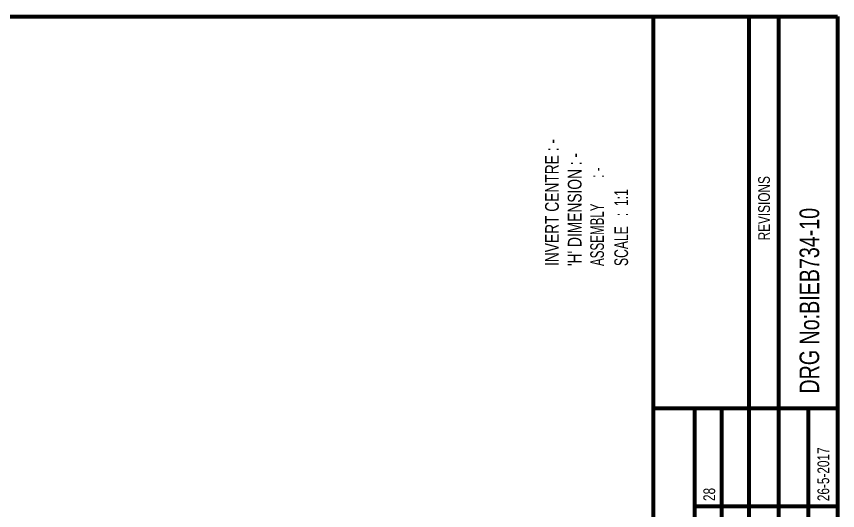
# Model space of a CAD drawing. Extents: x 5 to 409, y 5 to 583.
# Drawn here: x 199.7 to 409, y 456.9 to 583 of the extents above; entities that cross this region are included whole.
import ezdxf

# ---------------------------------------------------------------- set-up
doc = ezdxf.new("R2010")
doc.units = 0
doc.layers.add('OUTLINE', color=7, linetype='Continuous', lineweight=70)
doc.layers.add('TEXT', color=2, linetype='Continuous', lineweight=25)
doc.styles.add('SLDTEXTSTYLE0', font='TXT', dxfattribs={"width": 0.75})
doc.styles.add('SLDTEXTSTYLE3', font='TXT', dxfattribs={"width": 0.631579})
doc.styles.add('SLDTEXTSTYLE4', font='TXT', dxfattribs={"width": 0.660714})

msp = doc.modelspace()

# ---------------------------------------------------------------- linework, layer by layer
at = {"layer": 'OUTLINE'}
for p, q in [((5, 583), (409, 583)), ((362, 583), (362, 180)), ((386.5, 270), (386.5, 583)), ((394, 483), (394, 583)), ((409, 583), (409, 5)), ((409, 483), (362, 483)), ((372.5, 483), (372.5, 330)), ((379.5, 330), (379.5, 483)), ((394, 330), (394, 483)), ((401.5, 483), (401.5, 270)), ((409, 458), (372.5, 458))]:
    msp.add_line(p, q, dxfattribs=at)

# ---------------------------------------------------------------- texts
at = {"layer": 'TEXT', "rotation": 90}
for s, insert, char_height, attachment_point, style in [('INVERT CENTRE : -', (334.45, 519.32), 3.5, 1, 'SLDTEXTSTYLE0'), ("'H' DIMENSION : -", (340.24, 519.32), 3.5, 1, 'SLDTEXTSTYLE0'), ('ASSEMBLY        : -', (345.96, 519.32), 3.5, 1, 'SLDTEXTSTYLE3'), ('REVISIONS', (388.76, 534.06), 3, 2, 'SLDTEXTSTYLE0'), ('SCALE   :  1:1', (352.1, 519.32), 3.5, 1, 'SLDTEXTSTYLE4'), ('{DRG No:BIEB734-10}', (399.31, 486.76), 5, 1, 'SLDTEXTSTYLE0'), ('26-5-2017', (403.87, 459.32), 3, 1, 'SLDTEXTSTYLE0'), ('28', (374.79, 459.36), 3, 1, 'SLDTEXTSTYLE0')]:
    msp.add_mtext(s, dxfattribs=dict(at, insert=insert, char_height=char_height, attachment_point=attachment_point, style=style))

doc.saveas('drawing.dxf')
